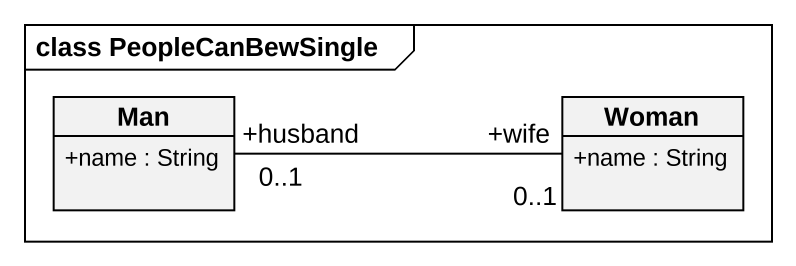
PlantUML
@startuml
mainframe class PeopleCanBewSingle
hide circle
hide empty members
skinparam classAttributeIconSize 0
class Man {
  +name : String
}
class Woman {
  +name : String
}
Man "+husband\n0..1" -right- "+wife\n0..1" Woman
@enduml
